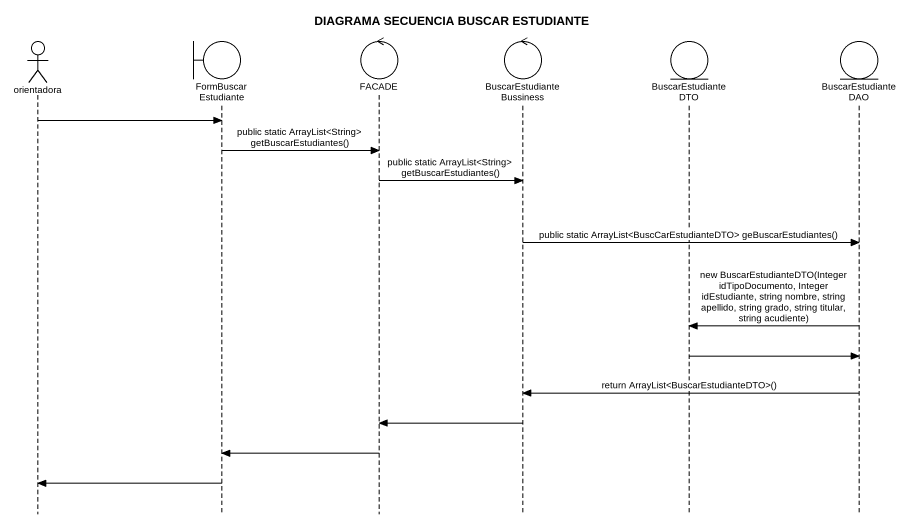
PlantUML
@startuml
title DIAGRAMA SECUENCIA BUSCAR ESTUDIANTE
hide footbox
actor orientadora
boundary FormBuscarEstudiante
control FACADE
control BuscarEstudianteBussiness
entity BuscarEstudianteDTO
entity BuscarEstudianteDAO

orientadora -> FormBuscarEstudiante
FormBuscarEstudiante -> FACADE : public static ArrayList<String> getBuscarEstudiantes()
FACADE -> BuscarEstudianteBussiness : public static ArrayList<String> getBuscarEstudiantes()
BuscarEstudianteBussiness -> BuscarEstudianteDAO : public static ArrayList<BuscCarEstudianteDTO> geBuscarEstudiantes()
BuscarEstudianteDAO -> BuscarEstudianteDTO : new BuscarEstudianteDTO(Integer idTipoDocumento, Integer idEstudiante, string nombre, string apellido, string grado, string titular, string acudiente)
BuscarEstudianteDTO -> BuscarEstudianteDAO
BuscarEstudianteDAO -> BuscarEstudianteBussiness : return ArrayList<BuscarEstudianteDTO>()
BuscarEstudianteBussiness -> FACADE
FACADE -> FormBuscarEstudiante
FormBuscarEstudiante -> orientadora
@enduml
